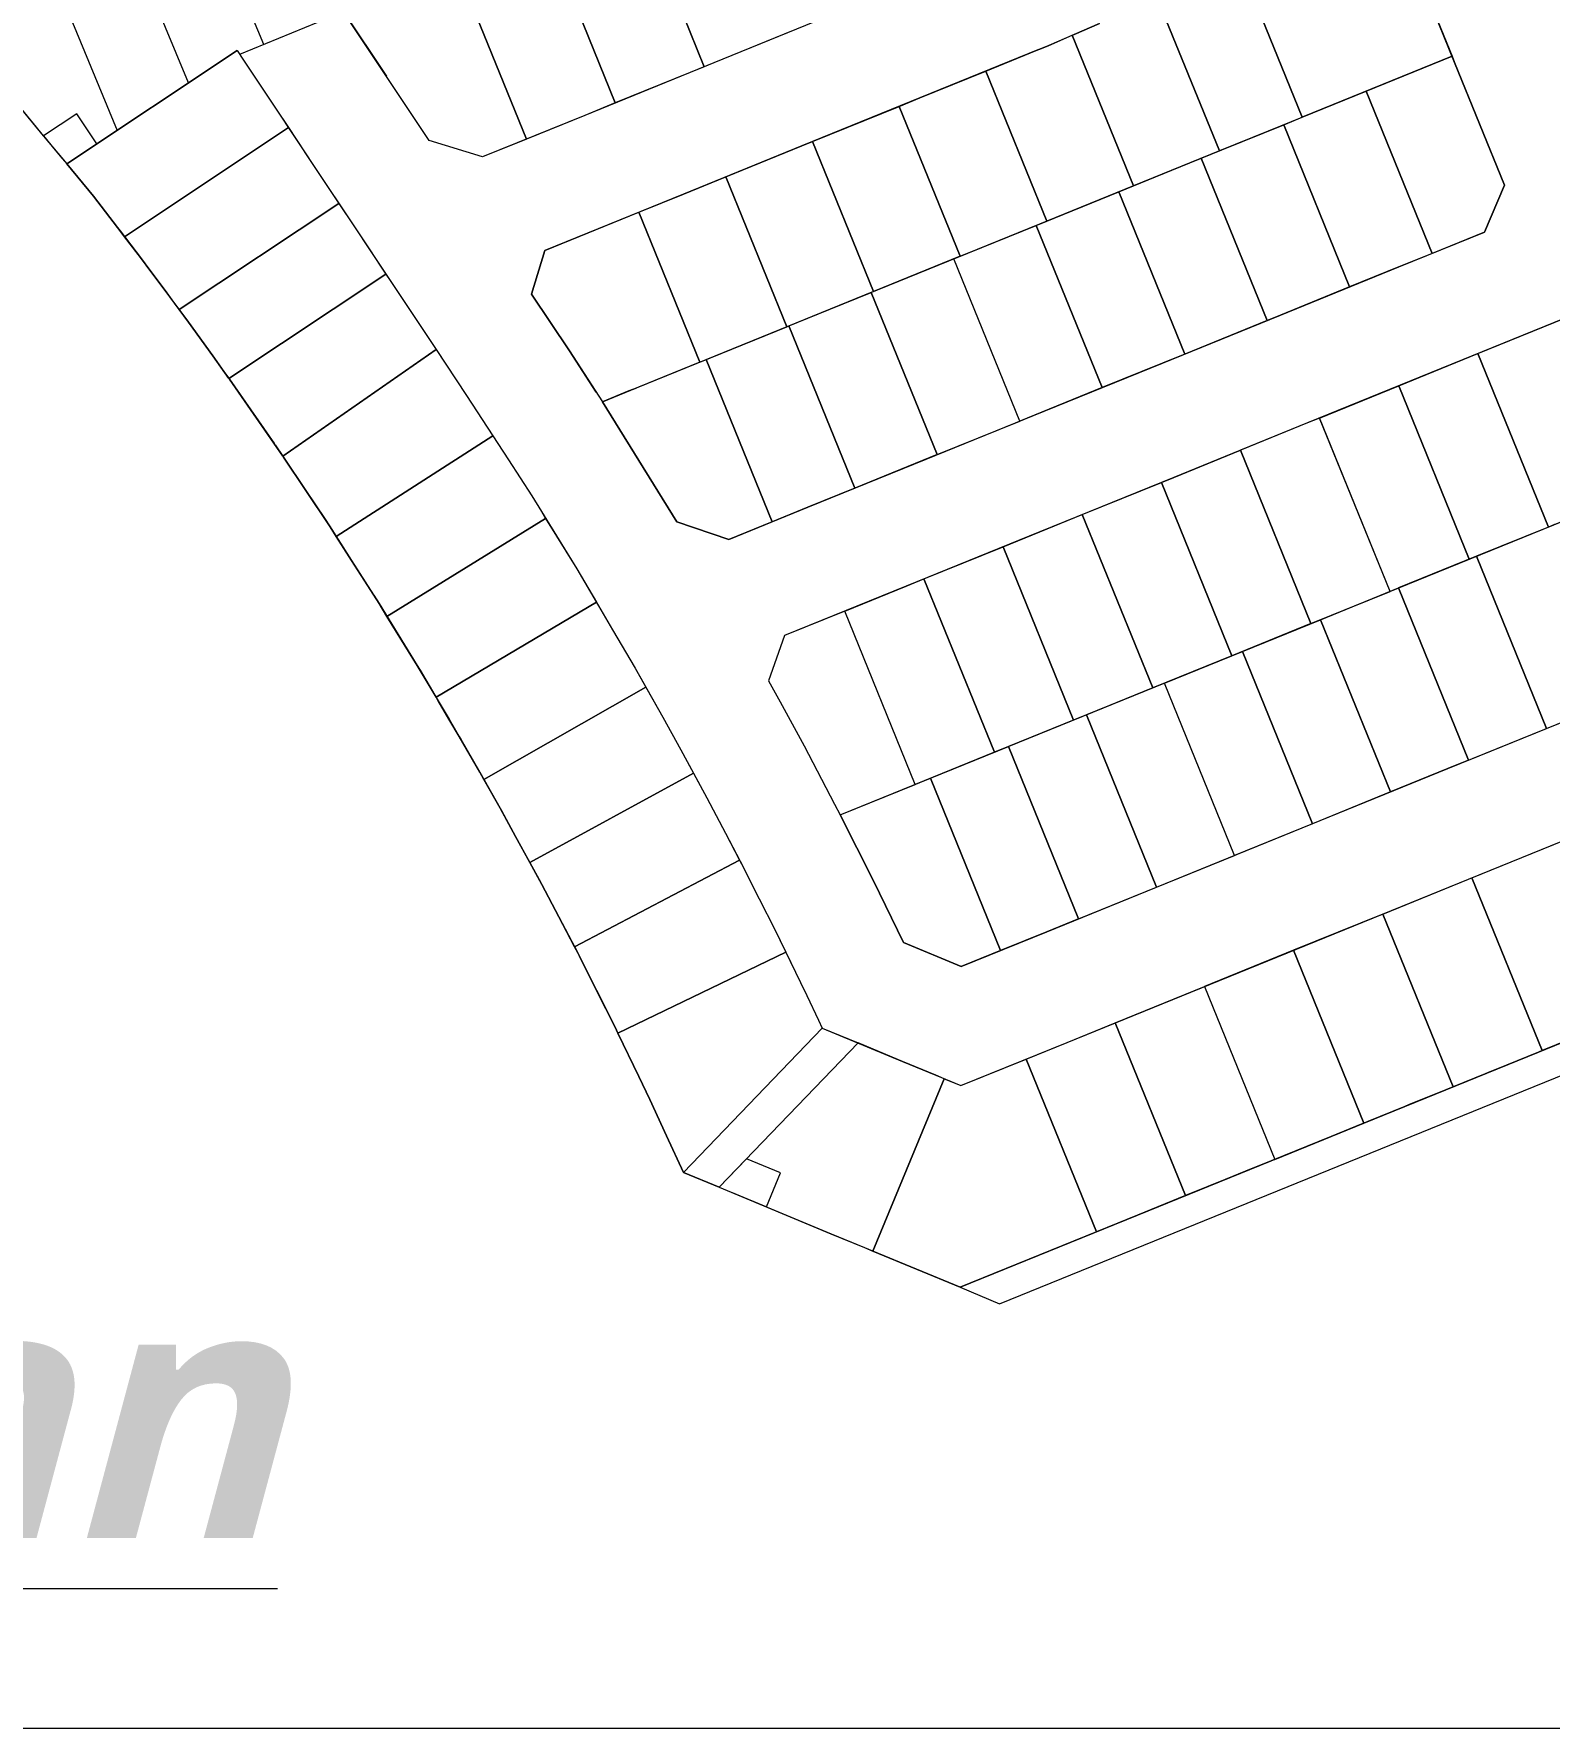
# Model space of a CAD drawing. Header units: millimetres. Extents: x -12746 to 995452, y -409013 to 338495.
# Drawn here: x 353695 to 605568, y -409013 to -127490 of the extents above; entities that cross this region are included whole.
import ezdxf

# ---------------------------------------------------------------- set-up
doc = ezdxf.new("R2010")
doc.units = ezdxf.units.MM
doc.layers.add('A-DETL', color=90, linetype='Continuous', lineweight=9)
doc.layers.add('G-ANNO-TEXT', color=231, linetype='Continuous', lineweight=9)
doc.styles.add('Lucida Sans Unicode_B_I', font='', dxfattribs={"height": 42000})
doc.styles.get('Lucida Sans Unicode_B_I').set_extended_font_data('Lucida Sans Unicode', italic=True, bold=True)

msp = doc.modelspace()

# ---------------------------------------------------------------- linework, layer by layer
at = {"layer": 'A-DETL'}
for p, q in [((391912.1, -129250.1), (380074.5, -100598.4)), ((391912.1, -129250.1), (380074.5, -100598.4)), ((589864.6, -132223.5), (578131.6, -103356.5)), ((379398.9, -135626.9), (367104.9, -105870.7)), ((465133.5, -132949.1), (454036.4, -105654.8)), ((454036.4, -105654.8), (465133.1, -132948.1)), ((465133.1, -132948.1), (454036.4, -105654.8)), ((354135.4, -111143), (367519.7, -143538.4)), ((439283.5, -111750.1), (450345.7, -138958.8)), ((450345.7, -138958.8), (439283.5, -111750.1)), ((439283.5, -111750.1), (450346.6, -138961)), ((553299, -113737.5), (564517.6, -141338.5)), ((564517.6, -141338.5), (553299, -113737.5)), ((435559.8, -144972.9), (424530.5, -117845.4)), ((424530.5, -117845.4), (435558.5, -144969.7)), ((435558.5, -144969.7), (424530.5, -117845.4)), ((583418.3, -116363.5), (589450.2, -131204.5)), ((405185.6, -123853.5), (387883, -130888.2)), ((419399.6, -145193.5), (405185.6, -123853.5)), ((405185.6, -123853.5), (412292.6, -134523.5)), ((488235.6, -123556.5), (466743.6, -132293.5)), ((550754, -146932.8), (540263.5, -121123)), ((550754.1, -146932.8), (540263.5, -121123)), ((540263.5, -121123), (550754, -146932.8)), ((419399.6, -145193.5), (406222.1, -125409.6)), ((530853.6, -125756.5), (526622.6, -127590.5)), ((526622.6, -127590.5), (530853.6, -125756.5)), ((564517.6, -141338.5), (558485.4, -126497.6)), ((479920.2, -126936.9), (466743.6, -132293.5)), ((522391.6, -129425.5), (520914.6, -130025.5)), ((520914.6, -130025.5), (522391.6, -129425.5)), ((526622.6, -127590.5), (522391.6, -129425.5)), ((522391.6, -129425.5), (526306.4, -127727.7)), ((526306.4, -127727.7), (526622.6, -127590.5)), ((526306.4, -127727.7), (536471.8, -152737.8)), ((526306.4, -127727.7), (536471.8, -152737.8)), ((536471.8, -152737.8), (526306.4, -127727.7)), ((355314.8, -144455.5), (343962.6, -130724.5)), ((343964.6, -130722.5), (355317.5, -144458.8)), ((387462.6, -130256.5), (359156.6, -149108.3)), ((359158.9, -149106.7), (387462.6, -130256.5)), ((387462.6, -130256.5), (388518.9, -131842.7)), ((388518.9, -131842.7), (393956.6, -140005.5)), ((388518.9, -131842.7), (393956.6, -140005.5)), ((466743.6, -132293.5), (445251.6, -141029.5)), ((453861.8, -186315), (589450.2, -131204.5)), ((466743.6, -132293.5), (465133.1, -132948.1)), ((520603.6, -130151.5), (500964.6, -138136.5)), ((511938.2, -133674.8), (520603.6, -130151.5)), ((520914.6, -130025.5), (520603.6, -130151.5)), ((520603.6, -130151.5), (520914.6, -130025.5)), ((589450.2, -131204.5), (564517.6, -141338.5)), ((575165.1, -137010.8), (589450.4, -131204.5)), ((589450.4, -131204.5), (589864.6, -132223.5)), ((598151.6, -152602.5), (589864.6, -132223.5)), ((589864.6, -132223.5), (598151.6, -152602.5)), ((465133.1, -132948.1), (450345.7, -138958.8)), ((500964.6, -138136.5), (511938.2, -133674.8)), ((511938.2, -133674.8), (522066.3, -158593)), ((522066.3, -158593), (511938.2, -133674.8)), ((522066.3, -158593), (511938.2, -133674.8)), ((564517.6, -141338.5), (575165.1, -137010.8)), ((586121.9, -163966.8), (575165.1, -137010.8)), ((586121.9, -163966.8), (575165.1, -137010.8)), ((575165.1, -137010.8), (586121.9, -163966.8)), ((393956.6, -140005.5), (400184.6, -149355.5)), ((393956.6, -140005.5), (395992.5, -143061.9)), ((450345.7, -138958.8), (445251.6, -141029.5)), ((500964.6, -138136.5), (481324.6, -146119.5)), ((483127.7, -145386.6), (497533.2, -139531.3)), ((497533.2, -139531.3), (500964.6, -138136.5)), ((507660.8, -164448.2), (497533.2, -139531.3)), ((497533.2, -139531.3), (507660.8, -164448.2)), ((497533.2, -139531.3), (507660.8, -164448.2)), ((360824.2, -140788.4), (355314.8, -144455.5)), ((360824.2, -140788.4), (355314.8, -144455.5)), ((360824.2, -140788.4), (355314.8, -144455.5)), ((360824.2, -140788.4), (355314.8, -144455.5)), ((360824.2, -140788.4), (355314.8, -144455.5)), ((364149.9, -145782.7), (360824.2, -140788.4)), ((364149.9, -145782.7), (360824.2, -140788.4)), ((364149.9, -145782.7), (360824.2, -140788.4)), ((364149.9, -145782.7), (360824.2, -140788.4)), ((367519.7, -143538.4), (364149.9, -145782.7)), ((368766.5, -161197.1), (395992.5, -143061.9)), ((368766.5, -161197.1), (395992.5, -143061.9)), ((395992.5, -143061.9), (368768.9, -161195.5)), ((395992.5, -143061.9), (400184.6, -149355.5)), ((445251.6, -141029.5), (428284.6, -147926.5)), ((445251.6, -141029.5), (435558.5, -144969.7)), ((547741.5, -148157.2), (561453.3, -142584)), ((561453.4, -142584.2), (550754.1, -146932.8)), ((561453.3, -142584), (572410.2, -169540.2)), ((561453.4, -142584.2), (564517.6, -141338.5)), ((561453.4, -142584.2), (564517.6, -141338.5)), ((572410.2, -169540.2), (561453.4, -142584.2)), ((572410.1, -169540.1), (561453.4, -142584.2)), ((355314.8, -144455.5), (357256.6, -146805)), ((355314.8, -144455.5), (357256.6, -146805)), ((355314.8, -144455.5), (357254.5, -146806.8)), ((355317.5, -144458.8), (359159.6, -149107.5)), ((359156.6, -149108.3), (364149.9, -145782.7)), ((359156.6, -149108.3), (364149.9, -145782.7)), ((359156.6, -149108.3), (364149.9, -145782.7)), ((428284.6, -147926.5), (419399.6, -145193.5)), ((428284.6, -147926.5), (419399.6, -145193.5)), ((435558.5, -144969.7), (428284.6, -147926.5)), ((481324.6, -146119.5), (461684.6, -154103.5)), ((468722.5, -151242.5), (481324.6, -146119.5)), ((481324.6, -146119.5), (483127.7, -145386.6)), ((483127.7, -145386.6), (493255.3, -170303.4)), ((483127.7, -145386.6), (493255.3, -170303.4)), ((493255.3, -170303.4), (483127.7, -145386.6)), ((357254.5, -146806.8), (359156.6, -149108.3)), ((357256.6, -146805), (358081.5, -147803)), ((357256.6, -146805), (359156.6, -149108.3)), ((358081.5, -147803), (359156.6, -149108.3)), ((363581.6, -154456.5), (359158.9, -149106.7)), ((359159.6, -149107.5), (363581.6, -154456.5)), ((534029.6, -153730.5), (547741.5, -148157.2)), ((550754, -146932.8), (536471.8, -152737.8)), ((558698.4, -175113.6), (547741.5, -148157.2)), ((547741.5, -148157.2), (558698.3, -175113.3)), ((558698.3, -175113.3), (547741.5, -148157.2)), ((400184.6, -149355.5), (406978.6, -159555.5)), ((400184.6, -149355.5), (404379.1, -155652.8)), ((461684.6, -154103.5), (468722.5, -151242.5)), ((468722.5, -151242.5), (478849.7, -176158.6)), ((478849.7, -176158.6), (468722.5, -151242.5)), ((478849.7, -176158.6), (468722.5, -151242.5)), ((367585.6, -159658.5), (363581.6, -154456.5)), ((363581.6, -154456.5), (367585.6, -159658.5)), ((461684.6, -154103.5), (438638.6, -163472.5)), ((454271, -157117.4), (461684.6, -154103.5)), ((520317.8, -159303.7), (534029.6, -153730.5)), ((536471.8, -152737.8), (522066.3, -158593)), ((544986.8, -180687.3), (534029.6, -153730.5)), ((544986.8, -180687.3), (534029.6, -153730.5)), ((534029.6, -153730.5), (544986.8, -180687.3)), ((594851.6, -160418.5), (598151.6, -152602.5)), ((598151.6, -152602.5), (594851.6, -160418.5)), ((377870.4, -173309.7), (404379.1, -155652.8)), ((404379.1, -155652.8), (377870.4, -173309.7)), ((377870.4, -173309.7), (404379.1, -155652.8)), ((404379.1, -155652.8), (406978.6, -159555.5)), ((438638.6, -163472.5), (454271, -157117.4)), ((464397.9, -182032.6), (454271, -157117.4)), ((454271, -157117.4), (464397.9, -182032.6)), ((454271, -157117.4), (464397.9, -182032.6)), ((368768.9, -161195.5), (367585.6, -159658.5)), ((367585.6, -159658.5), (368019.1, -160221.5)), ((368019.1, -160221.5), (371589.6, -164859.5)), ((406978.6, -159555.5), (412905.6, -168454.5)), ((406978.6, -159555.5), (412198.4, -167392.7)), ((506606, -164876.9), (520317.8, -159303.7)), ((507660.8, -164448.2), (522066.3, -158593)), ((531275, -186260.9), (520317.8, -159303.7)), ((520317.8, -159303.7), (531275, -186260.9)), ((531275, -186260.9), (520317.8, -159303.7)), ((580567.6, -166224.5), (594851.6, -160418.5)), ((594851.6, -160418.5), (586121.9, -163966.8)), ((371587.6, -164861.5), (368766.5, -161197.1)), ((372990.6, -166749.5), (371587.6, -164861.5)), ((371589.6, -164859.5), (372992.6, -166747.5)), ((438638.6, -163472.5), (436406.6, -170725.5)), ((436406.6, -170725.5), (438638.6, -163472.5)), ((506606, -164876.9), (492894.1, -170450.2)), ((507660.8, -164448.2), (493255.3, -170303.4)), ((517563.3, -191834.2), (506606, -164876.9)), ((517563.3, -191834.2), (506606, -164876.9)), ((517563.3, -191834.2), (506606, -164876.9)), ((586121.9, -163966.8), (580567.6, -166224.5)), ((375504.6, -170128.5), (372990.6, -166749.5)), ((372992.6, -166747.5), (375506.6, -170126.5)), ((412198.4, -167392.7), (386128.5, -184756.1)), ((386128.5, -184756.1), (412198.4, -167392.7)), ((412198.4, -167392.7), (386128.5, -184756.1)), ((412198.4, -167392.7), (412905.6, -168454.5)), ((412905.6, -168454.5), (420457.6, -179792.5)), ((412905.6, -168454.5), (420457.6, -179792.5)), ((560926.6, -174207.5), (580567.6, -166224.5)), ((580567.6, -166224.5), (572410.1, -169540.1)), ((377870.4, -173309.7), (375504.6, -170128.5)), ((375506.6, -170126.5), (376643.1, -171654.7)), ((376643.1, -171654.7), (379423.6, -175393.5)), ((436406.6, -170725.5), (442706.6, -180182.5)), ((442706.6, -180182.5), (436406.6, -170725.5)), ((493255.3, -170303.4), (478849.7, -176158.6)), ((479182.3, -176023.4), (492894.1, -170450.2)), ((492894.1, -170450.2), (503851.5, -197407.6)), ((503851.5, -197407.6), (492894.1, -170450.2)), ((492894.1, -170450.2), (503851.5, -197407.6)), ((572410.2, -169540.2), (560926.6, -174207.5)), ((379421.6, -175395.5), (377870.4, -173309.7)), ((541286.6, -182191.5), (560926.6, -174207.5)), ((560926.6, -174207.5), (558698.3, -175113.3)), ((609864.6, -174069.5), (587631.6, -183106.5)), ((383417.6, -180965.5), (379421.6, -175395.5)), ((379423.6, -175393.5), (383419.6, -180963.5)), ((464397.9, -182032.6), (478849.7, -176158.6)), ((465470.5, -181596.6), (479182.3, -176023.4)), ((490139.7, -202981), (479182.3, -176023.4)), ((490139.7, -202981), (479182.3, -176023.4)), ((479182.3, -176023.4), (490139.7, -202981)), ((558698.3, -175113.3), (544986.8, -180687.3)), ((593734.9, -180625.7), (608197.5, -174747.1)), ((420550.4, -179931.8), (395094.4, -197641.1)), ((395094.4, -197641.1), (420550.4, -179931.8)), ((420550.4, -179931.8), (395094.4, -197641.1)), ((420457.6, -179792.5), (425626.6, -187552.5)), ((420550.4, -179931.8), (425626.6, -187552.5)), ((386128.5, -184756.1), (383417.6, -180965.5)), ((383419.6, -180963.5), (385283.4, -183569.7)), ((442706.6, -180182.5), (448209.7, -188612.4)), ((447181.6, -187037.5), (442706.6, -180182.5)), ((464397.9, -182032.6), (448209.7, -188612.4)), ((453861.8, -186315), (465470.5, -181596.6)), ((476427.8, -208554.1), (465470.5, -181596.6)), ((465470.5, -181596.6), (476427.8, -208554.1)), ((476427.8, -208554), (465470.5, -181596.6)), ((521646.6, -190174.5), (541286.6, -182191.5)), ((541286.6, -182191.5), (531275, -186260.9)), ((544986.8, -180687.3), (541286.6, -182191.5)), ((587631.6, -183106.5), (593734.9, -180625.7)), ((605447.1, -209436.4), (593733, -180621)), ((593734.9, -180625.7), (605447, -209436.2)), ((605447, -209436.2), (593734.9, -180625.7)), ((385283.4, -183569.7), (386206.6, -184860.5)), ((395094.4, -197641.1), (386204.6, -184862.5)), ((386206.6, -184860.5), (393697.4, -195628.1)), ((587631.6, -183106.5), (565397.6, -192144.5)), ((580580.2, -185972.9), (587631.6, -183106.5)), ((425626.6, -187552.5), (432607.6, -198256.5)), ((425626.6, -187552.5), (430012.9, -194278.1)), ((448209.7, -188612.4), (453861.8, -186315)), ((452606.4, -186825.3), (448209.7, -188612.4)), ((448209.7, -188612.4), (452606.4, -186825.3)), ((448209.7, -188612.4), (450391.6, -192107.5)), ((450391.6, -192107.5), (448209.7, -188612.4)), ((453812.2, -186335.2), (452606.4, -186825.3)), ((452606.4, -186825.3), (453812.2, -186335.2)), ((531275, -186260.9), (517563.3, -191834.2)), ((567425.5, -191320.2), (580580.2, -185972.9)), ((592292.6, -214784), (580578.5, -185968.6)), ((580580.2, -185972.9), (592292.1, -214782.8)), ((592292.1, -214782.8), (580580.2, -185972.9)), ((502006.6, -198157.5), (521646.6, -190174.5)), ((567425.5, -191320.2), (565397.6, -192144.5)), ((579138, -220131.6), (567423.9, -191316.2)), ((579137.1, -220129.5), (567425.5, -191320.2)), ((579137.1, -220129.5), (567425.5, -191320.2)), ((450391.6, -192107.5), (460589.6, -208586.5)), ((460589.6, -208586.5), (450391.6, -192107.5)), ((503851.5, -197407.6), (517563.3, -191834.2)), ((565397.6, -192144.5), (543164.6, -201181.5)), ((565397.6, -192144.5), (554270.7, -196667.2)), ((393817.2, -195800.2), (395213.6, -197807.5)), ((403946.8, -210990.1), (430012.9, -194278.1)), ((430012.9, -194278.1), (403946.8, -210990.1)), ((403946.8, -210990.1), (430012.9, -194278.1)), ((430012.9, -194278.1), (432607.6, -198256.5)), ((543164.6, -201181.5), (554270.7, -196667.2)), ((565983.4, -225479.3), (554269.3, -196663.9)), ((554270.7, -196667.2), (565982.2, -225476.2)), ((554270.7, -196667.2), (565982.2, -225476.2)), ((398897.6, -203343.5), (395211.6, -197809.5)), ((395213.6, -197807.5), (398899.6, -203341.5)), ((432607.6, -198256.5), (436452.6, -204253.5)), ((432607.6, -198256.5), (436452.6, -204253.5)), ((482366.6, -206140.5), (502006.6, -198157.5)), ((503851.5, -197407.6), (490139.7, -202981)), ((543164.6, -201181.5), (520930.6, -210218.5)), ((527960.9, -207361), (541115.8, -202014.2)), ((552828.8, -230826.9), (541114.7, -202011.5)), ((541115.8, -202014.2), (543164.6, -201181.5)), ((541115.8, -202014.2), (552827.2, -230822.9)), ((552827.2, -230822.9), (541115.8, -202014.2)), ((402811.6, -209219.5), (398897.6, -203343.5)), ((398899.6, -203341.5), (402100, -208146.1)), ((436452.6, -204253.5), (438051.6, -206844.5)), ((436452.6, -204253.5), (438051.6, -206844.5)), ((490139.7, -202981), (482366.6, -206140.5)), ((402100, -208146.1), (402813.6, -209217.5)), ((412380.2, -224275), (438762.3, -207996.3)), ((438762.3, -207996.3), (412380.2, -224275)), ((438762.3, -207996.3), (412380.2, -224275)), ((438051.6, -206844.5), (443934.6, -216378.5)), ((438051.6, -206844.5), (438762.3, -207996.3)), ((438762.3, -207996.3), (443934.6, -216378.5)), ((469209.6, -211487.5), (482366.6, -206140.5)), ((482366.6, -206140.5), (476427.8, -208554)), ((487740.6, -257276.5), (614258.7, -205854.8)), ((520930.6, -210218.5), (527960.9, -207361)), ((539674.2, -236174.5), (527960.2, -207359.1)), ((527960.9, -207361), (539672.2, -236169.5)), ((539672.2, -236169.5), (527960.9, -207361)), ((614258.7, -205854.8), (605447, -209436.2)), ((403946.8, -210990.1), (402811.6, -209219.5)), ((402813.6, -209217.5), (406513.6, -214988.5)), ((406511.6, -214990.5), (403946.8, -210990.1)), ((460589.6, -208586.5), (469209.6, -211487.5)), ((469209.6, -211487.5), (460589.6, -208586.5)), ((476427.8, -208554.1), (469209.6, -211487.5)), ((520930.6, -210218.5), (498697.6, -219255.5)), ((514806.1, -212707.9), (520930.6, -210218.5)), ((605447, -209436.2), (592292.1, -214782.8)), ((605447.1, -209436.4), (593507.2, -214289)), ((606476.8, -209017.6), (605447, -209436.2)), ((501651.2, -218054.9), (514806.1, -212707.9)), ((526519.7, -241522.1), (514805.6, -212706.7)), ((514806.1, -212707.9), (526517.3, -241516.2)), ((526517.3, -241516.2), (514806.1, -212707.9)), ((410211.6, -220760.5), (406511.6, -214990.5)), ((406513.6, -214988.5), (410163.1, -220679.7)), ((443934.6, -216378.5), (447569.6, -222506.5)), ((443934.6, -216378.5), (447210.9, -221901.8)), ((592292.1, -214782.8), (579137.1, -220129.5)), ((593507.2, -214289), (580537.5, -219560.4)), ((605144.9, -242916.5), (593504.5, -214282.4)), ((605144.5, -242915.5), (593507.2, -214289)), ((593507.2, -214289), (605144.5, -242915.5)), ((498697.6, -219255.5), (478457.6, -227482.5)), ((488496.4, -223402), (498697.6, -219255.5)), ((498697.6, -219255.5), (501651.2, -218054.9)), ((513365.1, -246869.8), (501651, -218054.4)), ((501651.2, -218054.9), (513362.3, -246862.9)), ((513362.3, -246862.9), (501651.2, -218054.9)), ((567567.8, -224831.7), (580537.5, -219560.4)), ((592175.6, -248188.8), (580535.2, -219554.7)), ((580537.5, -219560.4), (592175.6, -248188.8)), ((580537.5, -219560.4), (592175.6, -248188.8)), ((411078.6, -222165.5), (410211.6, -220760.5)), ((410213.6, -220758.5), (411080.6, -222163.5)), ((412380.2, -224275), (411078.6, -222165.5)), ((411080.6, -222163.5), (417412.6, -232425.5)), ((447210.9, -221901.8), (420547.8, -237715.9)), ((420547.8, -237715.9), (447210.9, -221901.8)), ((447210.9, -221901.8), (420547.8, -237715.9)), ((447210.9, -221901.8), (447569.6, -222506.5)), ((565982.2, -225476.2), (579137.1, -220129.5)), ((417410.6, -232427.5), (412380.2, -224275)), ((447569.6, -222506.5), (449897.6, -226495.5)), ((447569.6, -222506.5), (449897.6, -226495.5)), ((488496.4, -223402), (478457.6, -227482.5)), ((500207.3, -252209.6), (488496.4, -223402)), ((500210.5, -252217.4), (488496.4, -223402)), ((500207.3, -252209.6), (488496.4, -223402)), ((554598.1, -230103.1), (567567.8, -224831.7)), ((579206.3, -253461.1), (567565.9, -224827)), ((579206.3, -253461.2), (567567.8, -224831.7)), ((567567.8, -224831.7), (579206.3, -253461.1)), ((449897.6, -226495.5), (453624.6, -232881.5)), ((449897.6, -226495.5), (453624.6, -232881.5)), ((478457.6, -227482.5), (475819.6, -234982.5)), ((478457.6, -227482.5), (475819.6, -234982.5)), ((565982.2, -225476.2), (552827.2, -230822.9)), ((552827.2, -230822.9), (539672.2, -236169.5)), ((541628.4, -235374.5), (554598.1, -230103.1)), ((566236.9, -258733.4), (554596.6, -230099.3)), ((554598.1, -230103.1), (566236.9, -258733.4)), ((566236.9, -258733.4), (554598.1, -230103.1)), ((420547.8, -237715.9), (417410.6, -232427.5)), ((417412.6, -232425.5), (417894.5, -233237.9)), ((417894.5, -233237.9), (420909.6, -238320.5)), ((453624.6, -232881.5), (458258.6, -241012.5)), ((453624.6, -232881.5), (455424.8, -236040.3)), ((455424.8, -236040.3), (428491.3, -251388.2)), ((428491.3, -251388.2), (455424.8, -236040.3)), ((455424.8, -236040.3), (428491.3, -251388.2)), ((455424.8, -236040.3), (458258.6, -241012.5)), ((475819.6, -234982.5), (477741.6, -238495.5)), ((475819.6, -234982.5), (477741.6, -238495.5)), ((539672.2, -236169.5), (526517.3, -241516.2)), ((541628.4, -235374.5), (528658.7, -240645.8)), ((553267.6, -264005.6), (541627.3, -235371.6)), ((553267.7, -264005.7), (541628.4, -235374.5)), ((553267.7, -264005.7), (541628.4, -235374.5)), ((420907.6, -238322.5), (420547.8, -237715.9)), ((422697.6, -241340.5), (420907.6, -238322.5)), ((420909.6, -238320.5), (422699.6, -241338.5)), ((477741.6, -238495.5), (481723.6, -245811.5)), ((477741.6, -238495.5), (481723.6, -245811.5)), ((424404.6, -244217.5), (422697.6, -241340.5)), ((422699.6, -241338.5), (424406.6, -244215.5)), ((458258.6, -241012.5), (461225.6, -246450.5)), ((458258.6, -241012.5), (461225.6, -246450.5)), ((526517.3, -241516.2), (513362.3, -246862.9)), ((528658.7, -240645.8), (515689.1, -245917.2)), ((540298.4, -269278), (528658, -240643.9)), ((540298.3, -269277.8), (528658.7, -240645.8)), ((528658.7, -240645.8), (540298.3, -269277.8)), ((588747.6, -249582.5), (610980.6, -240542.5)), ((605144.5, -242915.5), (610980.6, -240542.5)), ((427798.6, -250172.5), (424404.6, -244217.5)), ((424406.6, -244215.5), (424682.3, -244699.3)), ((424682.3, -244699.3), (427800.6, -250170.5)), ((592175.6, -248188.8), (605144.5, -242915.5)), ((461225.6, -246450.5), (465584.6, -254438.5)), ((461225.6, -246450.5), (463349.6, -250342.8)), ((481723.6, -245811.5), (486796.6, -255477.5)), ((481723.6, -245811.5), (486796.6, -255477.5)), ((513362.3, -246862.9), (500207.3, -252209.6)), ((502719.4, -251188.6), (515689.1, -245917.2)), ((514223.6, -338494.5), (737676.6, -247656.5)), ((514225.6, -338492.5), (737678.6, -247654.5)), ((527329.1, -274550.3), (515688.7, -245916.3)), ((515689.1, -245917.2), (527328.9, -274550)), ((515689.1, -245917.2), (527328.9, -274550)), ((428491.3, -251388.2), (427798.6, -250172.5)), ((427800.6, -250170.5), (431194.6, -256126.5)), ((463349.6, -250342.8), (436138.4, -265182.1)), ((436138.4, -265182.1), (463349.6, -250342.8)), ((463349.6, -250342.8), (436138.4, -265182.1)), ((463349.6, -250342.8), (465584.6, -254438.5)), ((522048.6, -276696.5), (588747.6, -249582.5)), ((588747.6, -249582.5), (579206.3, -253461.2)), ((592175.6, -248188.8), (588747.6, -249582.5)), ((431192.6, -256128.5), (428491.3, -251388.2)), ((487740.6, -257276.5), (502719.4, -251188.6)), ((487740.6, -257276.5), (500207.3, -252209.6)), ((514359.8, -279822.6), (502719.4, -251188.6)), ((514359.8, -279822.6), (502719.4, -251188.6)), ((502719.4, -251188.6), (514359.8, -279822.6)), ((433762.6, -260839.5), (431192.6, -256128.5)), ((431194.6, -256126.5), (431417.6, -256535.3)), ((465584.6, -254438.5), (468651.6, -260284.5)), ((465584.6, -254438.5), (468651.6, -260284.5)), ((486796.6, -255477.5), (487740.6, -257276.5)), ((486796.6, -255477.5), (487740.6, -257276.5)), ((579206.3, -253461.1), (566236.9, -258733.4)), ((431417.6, -256535.3), (433764.6, -260837.5)), ((487740.6, -257276.5), (493242.6, -268202.5)), ((493242.6, -268202.5), (487740.6, -257276.5)), ((566237, -258733.4), (553267.7, -264005.7)), ((592151.6, -267953.5), (614383.6, -258912.5)), ((433764.6, -260837.5), (437965.3, -268526.9)), ((436138.4, -265182.1), (433768.6, -260836.5)), ((468651.6, -260284.5), (471719.6, -266129.5)), ((468651.6, -260284.5), (471014.5, -264786.2)), ((592746.7, -267711.5), (607568.1, -261684.2)), ((540298.3, -269277.8), (553267.7, -264005.7)), ((438134.6, -268842.5), (436138.4, -265182.1)), ((471014.5, -264786.2), (443564.9, -279191.7)), ((443564.9, -279191.7), (471014.5, -264786.2)), ((471014.5, -264786.2), (443564.9, -279191.7)), ((471014.5, -264786.2), (471719.6, -266129.5)), ((471719.6, -266129.5), (472009.6, -266705.5)), ((471719.6, -266129.5), (472009.6, -266705.5)), ((472009.6, -266705.5), (474280.6, -271225.5)), ((472009.6, -266705.5), (474280.6, -271225.5)), ((437965.3, -268526.9), (438136.6, -268840.5)), ((440958.6, -274225.5), (438134.6, -268842.5)), ((438136.6, -268840.5), (440960.6, -274223.5)), ((493242.6, -268202.5), (498257.6, -278488.5)), ((498257.6, -278488.5), (493242.6, -268202.5)), ((525452.6, -295067.5), (592151.6, -267953.5)), ((527328.9, -274550), (540298.3, -269277.8)), ((577924.7, -273736.9), (592151.6, -267953.5)), ((592151.6, -267953.5), (592746.7, -267711.5)), ((592746.7, -267711.5), (604420.7, -296429.6)), ((604420.7, -296429.6), (592746.7, -267711.5)), ((592746.7, -267711.5), (604421, -296430.2)), ((474280.6, -271225.5), (476842.6, -276321.5)), ((474280.6, -271225.5), (476842.6, -276321.5)), ((443564.9, -279191.7), (440958.6, -274225.5)), ((440960.6, -274223.5), (444145.6, -280292.5)), ((527328.9, -274550), (522048.6, -276696.5)), ((577924.7, -273736.9), (563102.6, -279762.3)), ((589598.6, -302455), (577924.7, -273736.9)), ((577924.7, -273736.9), (589598.8, -302455.5)), ((589598.6, -302455), (577924.7, -273736.9)), ((476842.6, -276321.5), (481125.6, -285105.5)), ((476842.6, -276321.5), (478676.7, -280083.2)), ((498257.6, -278488.5), (507849.6, -282469.5)), ((507849.6, -282469.5), (498257.6, -278488.5)), ((507849.6, -282469.5), (522048.6, -276696.5)), ((522048.6, -276696.5), (514359.8, -279822.6)), ((444143.6, -280294.5), (443564.9, -279191.7)), ((444309.6, -280624.5), (444143.6, -280294.5)), ((444145.6, -280292.5), (444311.6, -280622.5)), ((447222.6, -286419.5), (444309.6, -280624.5)), ((444311.6, -280622.5), (444501, -280999.2)), ((444501, -280999.2), (447224.6, -286417.5)), ((478676.7, -280083.2), (450769.1, -293516.9)), ((478676.7, -280083.2), (450769.1, -293516.9)), ((450769.1, -293516.9), (478676.7, -280083.2)), ((478676.7, -280083.2), (481125.6, -285105.5)), ((514359.8, -279822.6), (507849.6, -282469.5)), ((563102.6, -279762.3), (548280.4, -285787.7)), ((574776.5, -308480.3), (563102.6, -279762.3)), ((563102.6, -279762.3), (574776.5, -308480.3)), ((563102.6, -279762.3), (574776.6, -308480.7)), ((450300.6, -292543.5), (447222.6, -286419.5)), ((447224.6, -286417.5), (450302.6, -292541.5)), ((481125.6, -285105.5), (482165.6, -287282.5)), ((481125.6, -285105.5), (482165.6, -287282.5)), ((533458.3, -291813.1), (548280.4, -285787.7)), ((548280.4, -285787.7), (559954.4, -314505.7)), ((548280.4, -285787.7), (559954.5, -314505.9)), ((548280.4, -285787.7), (559954.4, -314505.7)), ((482165.6, -287282.5), (484132.6, -291353.5)), ((482165.6, -287282.5), (484132.6, -291353.5)), ((603825.6, -296671.5), (626058.6, -287632.5)), ((450769.1, -293516.9), (450300.6, -292543.5)), ((450302.6, -292541.5), (450772.6, -293518)), ((484751.6, -292696.5), (461669.9, -316681.2)), ((484751.6, -292696.5), (461670.3, -316680.8)), ((461670.6, -316681.5), (484751.6, -292696.5)), ((484132.6, -291353.5), (484751.6, -292696.5)), ((484132.6, -291353.5), (484751.6, -292696.5)), ((484751.6, -292696.5), (498079.6, -298227.5)), ((484751.6, -292696.5), (490702.2, -295165.9)), ((525452.6, -295067.5), (533458.3, -291813.1)), ((533458.3, -291813.1), (545132.3, -320531.2)), ((533458.3, -291813.1), (545132.3, -320531.2)), ((545132.3, -320531.1), (533458.3, -291813.1)), ((619242.6, -290403.6), (604420.7, -296429.6)), ((454239.6, -300726.5), (450769.1, -293516.9)), ((450772.6, -293518), (454241.6, -300724.5)), ((490702.2, -295165.9), (467620.5, -319150.6)), ((490702.2, -295165.9), (467620.5, -319150.6)), ((490702.2, -295165.9), (467620.5, -319150.6)), ((498079.6, -298227.5), (490702.2, -295165.9)), ((507777.6, -302252.5), (525452.6, -295067.5)), ((518636.2, -297838.4), (525452.6, -295067.5)), ((608338.8, -294837.8), (603823.6, -296673.5)), ((503621.6, -300527.5), (498079.6, -298227.5)), ((498079.6, -298227.5), (503621.6, -300527.5)), ((507777.6, -302252.5), (518636.2, -297838.4)), ((530310.1, -326556.4), (518636.2, -297838.4)), ((518636.2, -297838.4), (530310.1, -326556.4)), ((518636.2, -297838.4), (530310.1, -326556.4)), ((537126.6, -323785.5), (603825.6, -296671.5)), ((603825.6, -296671.5), (589598.6, -302455)), ((603823.6, -296673.5), (599334.6, -298498.5)), ((604420.7, -296429.6), (603825.6, -296671.5)), ((456087.6, -304564.5), (454239.6, -300726.5)), ((454241.6, -300724.5), (456089.6, -304562.5)), ((493141, -329741.6), (505023.7, -301109.5)), ((505023.7, -301109.5), (493141, -329741.6)), ((493141, -329741.6), (505023.7, -301109.5)), ((505023.7, -301109.5), (503621.6, -300527.5)), ((503621.6, -300527.5), (507777.6, -302252.5)), ((505023.7, -301109.5), (507777.6, -302252.5)), ((594827.8, -300330.4), (586364.7, -303770.8)), ((595334.2, -300124.6), (594827.8, -300330.4)), ((599334.6, -298498.5), (595334.2, -300124.6)), ((574776.5, -308480.3), (589598.6, -302455)), ((586364.7, -303770.8), (582329.5, -305411.1)), ((458878.6, -310623.5), (456087.6, -304564.5)), ((456089.6, -304562.5), (458880.6, -310621.5)), ((581590.6, -305711.5), (573385.7, -309046.9)), ((582329.5, -305411.1), (581590.6, -305711.5)), ((559954.4, -314505.7), (574776.5, -308480.3)), ((573385.7, -309046.9), (569324.7, -310697.7)), ((461670.3, -316680.8), (458878.6, -310623.5)), ((458880.6, -310621.5), (461670.6, -316681.5)), ((569324.7, -310697.7), (559357.6, -314749.5)), ((472163, -314430.5), (467620.5, -319150.6)), ((477797.9, -316766.7), (472163, -314430.5)), ((559954.4, -314505.7), (545132.3, -320531.1)), ((559357.6, -314749.5), (556320, -315984.2)), ((467620.5, -319150.6), (461670.6, -316681.5)), ((461670.6, -316681.5), (467622.5, -319148.6)), ((475461.7, -322401.6), (477797.9, -316766.7)), ((556320, -315984.3), (544677.8, -320717)), ((467620.5, -319150.6), (486196.6, -326859.5)), ((467620.5, -319150.6), (475461.7, -322401.6)), ((467622.5, -319148.6), (486198.6, -326857.5)), ((475431.1, -322392), (469797, -320053.9)), ((545132.3, -320531.2), (537126.6, -323785.5)), ((544677.8, -320717), (543315.3, -321270.9)), ((539119.6, -322976.5), (537124.6, -323787.5)), ((543315.3, -321270.9), (539119.6, -322976.5)), ((507655.6, -335765.5), (537126.6, -323785.5)), ((530310.1, -326556.4), (507655.6, -335765.5)), ((530310.5, -326557.4), (523386.8, -329371.9)), ((537126.6, -323785.5), (530310.1, -326556.4)), ((537124.6, -323787.5), (530310.5, -326557.4)), ((486196.6, -326859.5), (491738.6, -329159.5)), ((486196.6, -326859.5), (491738.6, -329159.5)), ((486198.6, -326857.5), (491740.6, -329157.5)), ((491738.6, -329159.5), (493141, -329741.6)), ((491738.6, -329159.5), (507655.6, -335765.5)), ((491740.6, -329157.5), (493143, -329739.6)), ((523386.8, -329371.9), (507653.6, -335767.5)), ((507655.6, -335765.5), (493141, -329741.6)), ((493143, -329739.6), (507655.6, -335765.5)), ((507653.6, -335767.5), (514223.6, -338494.5)), ((507655.6, -335765.5), (514225.6, -338492.5)), ((112452.3, -409012.6), (995452.3, -409012.6))]:
    msp.add_line(p, q, dxfattribs=at)

# ---------------------------------------------------------------- texts
at = {"layer": 'G-ANNO-TEXT', "color": 7, "insert": (160142.6, -335430.5), "char_height": 42000, "width": 290411.297, "attachment_point": 1, "style": 'Lucida Sans Unicode_B_I'}
msp.add_mtext('\\LKey Plan', dxfattribs=at)

doc.saveas('drawing.dxf')
